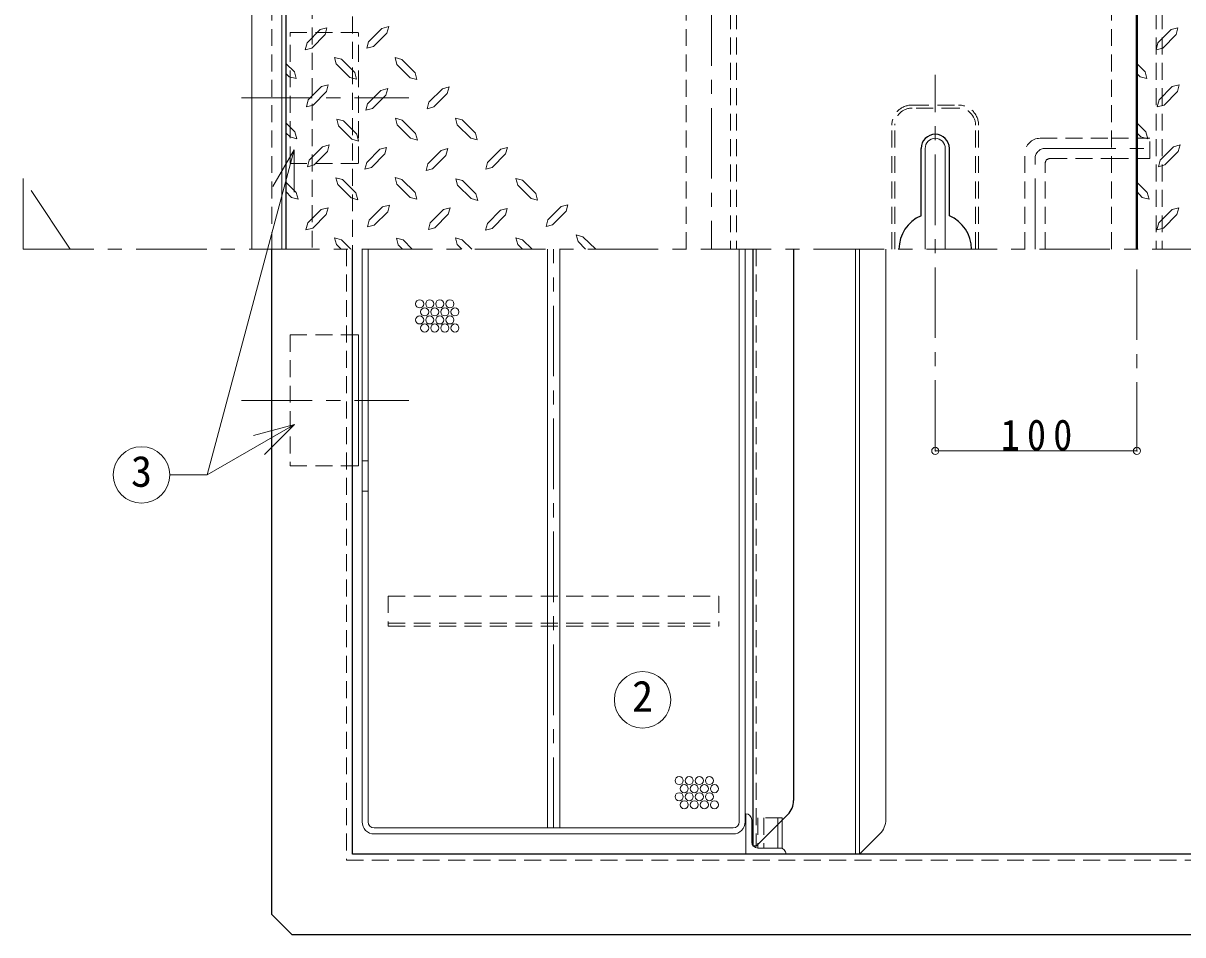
# Model space of a CAD drawing. Units: millimetres at full size, sheet at 1:7; details may follow other scales. Extents: x -1487 to 1348, y -983 to 984.
# Drawn here: x -1068 to -493, y 119 to 571 of the extents above; entities that cross this region are included whole.
import ezdxf
from ezdxf.enums import TextEntityAlignment as Align

# ---------------------------------------------------------------- set-up
doc = ezdxf.new("R2010")
doc.units = ezdxf.units.MM
doc.header["$LTSCALE"] = 7
doc.header["$PDMODE"] = 32
doc.header["$PDSIZE"] = 3.5
doc.linetypes.add('CHAIN1', pattern=[8, 5, -1, 1, -1])
doc.linetypes.add('DASHED1', pattern=[1.8, 1.2, -0.6])
doc.layers.add('0-A', color=4, linetype='Continuous', lineweight=9)
doc.styles.add('ＭＳ ゴシック', font='')
doc.styles.get('ＭＳ ゴシック').set_extended_font_data('MS Gothic')

msp = doc.modelspace()

# ---------------------------------------------------------------- linework, layer by layer
at = {"layer": '0-A', "color": 7, "lineweight": 18}
for p, q in [((-954.857, 808.513), (-954.857, 458.513)), ((-939.857, 793.513), (-939.857, 458.513)), ((-933.8, 507.735), (-976.988, 346.556)), ((-933.8, 507.735), (-944.3, 489.548)), ((-933.8, 507.735), (-933.8, 486.735)), ((-620.857, 458.513), (-620.857, 508.513)), ((-610.857, 458.513), (-610.857, 508.513)), ((-808.107, 171.513), (-808.107, 458.513)), ((-802.107, 458.513), (-802.107, 171.513)), ((-713.107, 174.513), (-713.107, 458.513)), ((-710.107, 174.513), (-710.107, 458.513)), ((-655.357, 158.513), (-655.357, 458.513)), ((-653.357, 458.513), (-653.357, 158.513)), ((-933.674, 371.564), (-976.988, 346.556)), ((-933.674, 371.564), (-953.959, 366.128)), ((-933.674, 371.564), (-948.524, 356.714)), ((-904.857, 351.013), (-901.857, 351.013)), ((-900.107, 353.513), (-897.107, 353.513)), ((-900.107, 174.513), (-900.107, 353.513)), ((-897.107, 174.513), (-897.107, 353.513)), ((-976.988, 346.556), (-995.493, 346.556)), ((-709.857, 178.513), (-709.857, 158.513)), ((-706.857, 164.513), (-706.857, 175.513)), ((-693.859, 173.277), (-693.859, 161.513)), ((-691.702, 161.513), (-691.702, 175.434)), ((-716.107, 171.513), (-894.107, 171.513)), ((-716.107, 168.513), (-894.107, 168.513)), ((-703.857, 163.279), (-703.857, 161.513)), ((-703.857, 161.513), (-691.702, 161.513))]:
    msp.add_line(p, q, dxfattribs=at)
at = {"layer": '0-A', "color": 1, "lineweight": 40}
msp.add_line((-515.857, 458.513), (-515.857, 792.513), dxfattribs=at)
at = {"layer": '0-A', "color": 7, "linetype": 'DASHED1', "lineweight": 18}
for p, q in [((-739.357, 458.513), (-739.357, 752.513)), ((-714.357, 752.513), (-714.357, 458.513)), ((-528.357, 458.513), (-528.357, 752.513)), ((-503.357, 752.513), (-503.357, 458.513)), ((-627.357, 530.013), (-604.357, 530.013)), ((-604.357, 528.513), (-627.357, 528.513)), ((-637.357, 458.513), (-637.357, 520.013)), ((-635.857, 458.513), (-635.857, 520.013)), ((-595.857, 458.513), (-595.857, 520.013)), ((-594.357, 458.513), (-594.357, 520.013)), ((-563.857, 513.513), (-528.357, 513.513)), ((-571.357, 458.513), (-571.357, 506.013)), ((-561.357, 458.513), (-561.357, 501.013)), ((-558.857, 503.513), (-528.357, 503.513)), ((-907.857, 458.513), (-907.857, 155.513)), ((-704.607, 458.513), (-704.607, 162.529)), ((-907.857, 155.513), (298.143, 155.513))]:
    msp.add_line(p, q, dxfattribs=at)
at = {"layer": '0-A', "linetype": 'CHAIN1'}
for p, q in [((-726.857, 752.513), (-726.857, 458.513)), ((-615.857, 358.513), (-615.857, 545.013)), ((-959.857, 533.513), (-876.857, 533.513)), ((-561.357, 508.513), (-509.357, 508.513)), ((-566.357, 458.513), (-566.357, 503.513)), ((-1044.857, 458.513), (-1068.191, 493.513)), ((-1068.191, 493.513), (-1068.191, 458.513)), ((-1068.191, 458.513), (615.143, 458.513)), ((-805.107, 171.513), (-805.107, 458.513)), ((-515.857, 448.513), (-515.857, 358.513)), ((-959.857, 383.513), (-876.857, 383.513))]:
    msp.add_line(p, q, dxfattribs=at)
at = {"layer": '0-A', "linetype": 'DASHED1'}
for p, q in [((-717.357, 752.513), (-717.357, 458.513)), ((-506.357, 752.513), (-506.357, 458.513)), ((-924.857, 631.485), (-924.857, 458.513)), ((-904.857, 624.3), (-904.857, 458.513)), ((-935.857, 501.013), (-935.857, 566.013)), ((-935.857, 566.013), (-901.857, 566.013)), ((-528.357, 513.513), (-509.357, 513.513)), ((-509.357, 503.513), (-509.357, 513.513)), ((-528.357, 503.513), (-509.357, 503.513)), ((-935.857, 416.013), (-904.857, 416.013)), ((-900.107, 338.513), (-897.107, 338.513)), ((-887.107, 286.513), (-887.107, 271.513)), ((-887.107, 286.513), (-723.107, 286.513)), ((-723.107, 286.513), (-723.107, 271.513)), ((-887.107, 273.013), (-723.107, 273.013)), ((-887.107, 271.513), (-723.107, 271.513)), ((-700.857, 176.513), (-700.857, 161.513)), ((-693.859, 176.513), (-693.859, 173.277))]:
    msp.add_line(p, q, dxfattribs=at)
at = {"layer": '0-A', "color": 5, "lineweight": 25}
for p, q in [((-937.857, 637.281), (-937.857, 458.513)), ((-622.857, 475.096), (-622.857, 508.513)), ((-608.857, 475.096), (-608.857, 508.513)), ((-944.857, 128.513), (-944.857, 458.513)), ((-904.857, 158.513), (-904.857, 458.513)), ((-706.107, 162.529), (-706.107, 458.513)), ((-686.107, 458.513), (-686.107, 185.171)), ((-704.607, 162.529), (-689.036, 178.1)), ((-704.607, 162.529), (-706.107, 162.529)), ((295.143, 158.513), (-904.857, 158.513)), ((-934.857, 118.513), (-944.857, 128.513)), ((325.143, 118.513), (-934.857, 118.513))]:
    msp.add_line(p, q, dxfattribs=at)
at = {"layer": '0-A'}
for p, q in [((-920.9, 567.398), (-927.41, 560.783)), ((-918.38, 564.983), (-924.995, 558.263)), ((-920.9, 567.398), (-917.54, 568.238)), ((-918.38, 564.983), (-917.54, 568.238)), ((-890.24, 568.028), (-896.855, 561.413)), ((-887.825, 565.613), (-894.44, 558.998)), ((-890.24, 568.028), (-886.88, 568.973)), ((-887.825, 565.613), (-886.88, 568.973)), ((-498.9, 567.398), (-505.41, 560.783)), ((-496.38, 564.983), (-502.995, 558.263)), ((-498.9, 567.398), (-495.54, 568.238)), ((-496.38, 564.983), (-495.54, 568.238)), ((-928.355, 557.423), (-927.41, 560.783)), ((-924.995, 558.263), (-928.355, 557.423)), ((-506.355, 557.423), (-505.41, 560.783)), ((-502.995, 558.263), (-506.355, 557.423)), ((-913.76, 553.643), (-910.4, 552.803)), ((-912.92, 550.388), (-913.76, 553.643)), ((-903.785, 546.188), (-910.4, 552.803)), ((-883.73, 553.538), (-880.37, 552.593)), ((-882.89, 550.178), (-883.73, 553.538)), ((-873.86, 545.978), (-880.37, 552.593)), ((-933.71, 546.503), (-937.857, 550.651)), ((-933.71, 546.503), (-932.87, 543.143)), ((-906.2, 543.668), (-912.92, 550.388)), ((-876.275, 543.563), (-882.89, 550.178)), ((-511.71, 546.503), (-515.857, 550.651)), ((-511.71, 546.503), (-510.87, 543.143)), ((-936.23, 543.983), (-937.857, 545.611)), ((-936.23, 543.983), (-932.87, 543.143)), ((-906.2, 543.668), (-902.945, 542.828)), ((-903.785, 546.188), (-902.945, 542.828)), ((-876.275, 543.563), (-872.915, 542.618)), ((-873.86, 545.978), (-872.915, 542.618)), ((-514.23, 543.983), (-515.857, 545.611)), ((-514.23, 543.983), (-510.87, 543.143)), ((-920.27, 539.153), (-926.78, 532.538)), ((-917.75, 536.738), (-924.365, 530.018)), ((-920.27, 539.153), (-916.91, 539.993)), ((-917.75, 536.738), (-916.91, 539.993)), ((-890.765, 537.263), (-897.38, 530.648)), ((-890.765, 537.263), (-887.405, 538.208)), ((-888.35, 534.848), (-887.405, 538.208)), ((-860.315, 538.103), (-866.93, 531.488)), ((-860.315, 538.103), (-856.955, 539.048)), ((-857.9, 535.688), (-856.955, 539.048)), ((-498.27, 539.153), (-504.78, 532.538)), ((-495.75, 536.738), (-502.365, 530.018)), ((-498.27, 539.153), (-494.91, 539.993)), ((-495.75, 536.738), (-494.91, 539.993)), ((-927.725, 529.178), (-926.78, 532.538)), ((-924.365, 530.018), (-927.725, 529.178)), ((-888.35, 534.848), (-894.965, 528.233)), ((-505.725, 529.178), (-504.78, 532.538)), ((-502.365, 530.018), (-505.725, 529.178)), ((-883.625, 523.508), (-880.265, 522.563)), ((-882.68, 520.148), (-883.625, 523.508)), ((-853.805, 523.508), (-850.445, 522.668)), ((-852.965, 520.253), (-853.805, 523.508)), ((-933.395, 516.683), (-937.857, 521.146)), ((-912.71, 523.088), (-909.35, 522.143)), ((-911.87, 519.728), (-912.71, 523.088)), ((-905.15, 513.113), (-911.87, 519.728)), ((-902.735, 515.528), (-909.35, 522.143)), ((-876.065, 513.533), (-882.68, 520.148)), ((-873.65, 515.948), (-880.265, 522.563)), ((-846.245, 513.638), (-852.965, 520.253)), ((-843.83, 516.053), (-850.445, 522.668)), ((-511.395, 516.683), (-515.857, 521.146)), ((-935.81, 514.163), (-937.857, 516.211)), ((-935.81, 514.163), (-932.45, 513.323)), ((-933.395, 516.683), (-932.45, 513.323)), ((-905.15, 513.113), (-901.895, 512.168)), ((-902.735, 515.528), (-901.895, 512.168)), ((-876.065, 513.533), (-872.705, 512.588)), ((-873.65, 515.948), (-872.705, 512.588)), ((-846.245, 513.638), (-842.99, 512.693)), ((-843.83, 516.053), (-842.99, 512.693)), ((-513.81, 514.163), (-515.857, 516.211)), ((-513.81, 514.163), (-510.45, 513.323)), ((-511.395, 516.683), (-510.45, 513.323)), ((-919.745, 509.333), (-926.36, 502.718)), ((-917.33, 506.918), (-923.945, 500.303)), ((-919.745, 509.333), (-916.385, 510.278)), ((-917.33, 506.918), (-916.385, 510.278)), ((-891.29, 508.178), (-897.8, 501.563)), ((-891.29, 508.178), (-887.93, 509.018)), ((-888.77, 505.763), (-887.93, 509.018)), ((-860.945, 507.443), (-867.56, 500.828)), ((-860.945, 507.443), (-857.585, 508.388)), ((-858.53, 505.028), (-857.585, 508.388)), ((-831.335, 508.178), (-837.95, 501.563)), ((-831.335, 508.178), (-827.975, 509.018)), ((-828.92, 505.763), (-827.975, 509.018)), ((-497.745, 509.333), (-504.36, 502.718)), ((-495.33, 506.918), (-501.945, 500.303)), ((-497.745, 509.333), (-494.385, 510.278)), ((-495.33, 506.918), (-494.385, 510.278)), ((-927.2, 499.358), (-926.36, 502.718)), ((-898.745, 498.203), (-897.8, 501.563)), ((-888.77, 505.763), (-895.385, 499.043)), ((-868.4, 497.468), (-867.56, 500.828)), ((-858.53, 505.028), (-865.145, 498.413)), ((-838.79, 498.203), (-837.95, 501.563)), ((-828.92, 505.763), (-835.535, 499.043)), ((-505.2, 499.358), (-504.36, 502.718)), ((-923.945, 500.303), (-927.2, 499.358)), ((-895.385, 499.043), (-898.745, 498.203)), ((-865.145, 498.413), (-868.4, 497.468)), ((-835.535, 499.043), (-838.79, 498.203)), ((-501.945, 500.303), (-505.2, 499.358)), ((-932.765, 486.653), (-937.857, 491.746)), ((-913.13, 493.898), (-909.77, 493.058)), ((-912.185, 490.643), (-913.13, 493.898)), ((-905.57, 484.028), (-912.185, 490.643)), ((-903.155, 486.443), (-909.77, 493.058)), ((-883.73, 494.108), (-880.37, 493.163)), ((-882.89, 490.748), (-883.73, 494.108)), ((-876.275, 484.133), (-882.89, 490.748)), ((-873.86, 486.653), (-880.37, 493.163)), ((-853.595, 493.478), (-850.235, 492.638)), ((-852.755, 490.223), (-853.595, 493.478)), ((-846.035, 483.608), (-852.755, 490.223)), ((-843.62, 486.023), (-850.235, 492.638)), ((-816.32, 483.608), (-822.935, 490.328)), ((-813.905, 486.128), (-820.52, 492.743)), ((-510.765, 486.653), (-515.857, 491.746)), ((-935.18, 484.133), (-937.857, 487.193)), ((-935.18, 484.133), (-931.82, 483.293)), ((-932.765, 486.653), (-931.82, 483.293)), ((-905.57, 484.028), (-902.21, 483.083)), ((-903.155, 486.443), (-902.21, 483.083)), ((-876.275, 484.133), (-872.915, 483.293)), ((-873.86, 486.653), (-872.915, 483.293)), ((-846.035, 483.608), (-842.78, 482.663)), ((-843.62, 486.023), (-842.78, 482.663)), ((-816.32, 483.608), (-813.065, 482.768)), ((-813.905, 486.128), (-813.065, 482.768)), ((-513.18, 484.133), (-515.857, 487.193)), ((-513.18, 484.133), (-509.82, 483.293)), ((-510.765, 486.653), (-509.82, 483.293)), ((-920.375, 478.148), (-926.99, 471.533)), ((-920.375, 478.148), (-917.015, 478.988)), ((-917.96, 475.733), (-917.015, 478.988)), ((-889.925, 479.513), (-896.54, 472.898)), ((-889.925, 479.513), (-886.565, 480.353)), ((-887.405, 477.098), (-886.565, 480.353)), ((-859.79, 478.253), (-866.405, 471.638)), ((-859.79, 478.253), (-856.43, 479.093)), ((-857.375, 475.838), (-856.43, 479.093)), ((-831.44, 477.938), (-837.95, 471.323)), ((-831.44, 477.938), (-828.08, 478.778)), ((-828.92, 475.523), (-828.08, 478.778)), ((-801.41, 479.723), (-808.025, 473.108)), ((-801.41, 479.723), (-798.05, 480.563)), ((-798.89, 477.308), (-798.05, 480.563)), ((-498.375, 478.148), (-504.99, 471.533)), ((-498.375, 478.148), (-495.015, 478.988)), ((-495.96, 475.733), (-495.015, 478.988)), ((-917.96, 475.733), (-924.575, 469.013)), ((-897.38, 469.538), (-896.54, 472.898)), ((-887.405, 477.098), (-894.125, 470.378)), ((-857.375, 475.838), (-863.99, 469.118)), ((-808.865, 469.748), (-808.025, 473.108)), ((-798.89, 477.308), (-805.61, 470.588)), ((-495.96, 475.733), (-502.575, 469.013)), ((-927.935, 468.173), (-926.99, 471.533)), ((-924.575, 469.013), (-927.935, 468.173)), ((-894.125, 470.378), (-897.38, 469.538)), ((-805.61, 470.588), (-808.865, 469.748)), ((-505.935, 468.173), (-504.99, 471.533)), ((-502.575, 469.013), (-505.935, 468.173)), ((-913.76, 464.183), (-910.4, 463.238)), ((-912.815, 460.823), (-913.76, 464.183)), ((-910.505, 458.513), (-912.815, 460.823)), ((-905.675, 458.513), (-910.4, 463.238)), ((-883.1, 463.973), (-879.74, 463.133)), ((-882.26, 460.718), (-883.1, 463.973)), ((-880.055, 458.513), (-882.26, 460.718)), ((-875.298, 458.513), (-879.74, 463.133)), ((-853.805, 464.183), (-850.445, 463.238)), ((-852.965, 460.823), (-853.805, 464.183)), ((-850.655, 458.513), (-852.965, 460.823)), ((-845.72, 458.513), (-850.445, 463.238)), ((-815.795, 458.513), (-820.52, 463.238)), ((-789.23, 458.513), (-793.01, 462.293)), ((-784.249, 458.513), (-790.595, 464.708)), ((-900.107, 458.513), (-900.107, 353.513)), ((-897.107, 458.513), (-897.107, 353.513)), ((-640.357, 175.655), (-640.357, 458.513)), ((-615.857, 358.513), (-515.857, 358.513)), ((-653.357, 158.513), (-643.286, 168.584))]:
    msp.add_line(p, q, dxfattribs=at)
at = {"layer": '0-A', "linetype": 'DASHED1'}
for points in [[(-944.857, 458.513), (-944.857, 788.513), (-934.857, 798.513)], [(-935.857, 501.013), (-901.857, 501.013), (-901.857, 566.013)], [(-935.857, 416.013), (-935.857, 351.013), (-904.857, 351.013)], [(-691.702, 175.434), (-691.702, 176.513), (-703.857, 176.513), (-703.857, 163.279)]]:
    msp.add_lwpolyline(points, dxfattribs=at)
at = {"layer": '0-A'}
for points in [[(-894.44, 558.998), (-897.8, 558.158), (-896.855, 561.413)], [(-857.9, 535.688), (-864.515, 529.073), (-867.77, 528.128), (-866.93, 531.488)], [(-894.965, 528.233), (-898.325, 527.393), (-897.38, 530.648)], [(-822.935, 490.328), (-823.88, 493.583), (-820.52, 492.743)], [(-863.99, 469.118), (-867.245, 468.278), (-866.405, 471.638)], [(-828.92, 475.523), (-835.535, 468.803), (-838.895, 467.963), (-837.95, 471.323)], [(-820.625, 458.513), (-822.935, 460.823), (-823.88, 464.078), (-820.52, 463.238)], [(-793.01, 462.293), (-793.955, 465.653), (-790.595, 464.708)]]:
    msp.add_lwpolyline(points, dxfattribs=at)
at = {"layer": '0-A', "color": 7, "lineweight": 18}
msp.add_lwpolyline([(-904.857, 416.013), (-901.857, 416.013), (-901.857, 351.013)], dxfattribs=at)
at = {"layer": '0-A'}
for centre in [(-871.571, 431.425), (-866.571, 431.425), (-861.571, 431.425), (-856.571, 431.425), (-869.071, 427.425), (-864.071, 427.425), (-859.071, 427.425), (-854.071, 427.425), (-871.571, 423.425), (-869.071, 419.425), (-866.571, 423.425), (-864.071, 419.425), (-861.571, 423.425), (-859.071, 419.425), (-856.571, 423.425), (-854.071, 419.425), (-742.865, 194.983), (-737.865, 194.983), (-732.865, 194.983), (-727.865, 194.983), (-740.365, 190.983), (-735.365, 190.983), (-730.365, 190.983), (-725.365, 190.983), (-742.865, 186.983), (-740.365, 182.983), (-737.865, 186.983), (-735.365, 182.983), (-732.865, 186.983), (-730.365, 182.983), (-727.865, 186.983), (-725.365, 182.983)]:
    msp.add_circle(centre, 2, dxfattribs=at)
at = {"layer": '0-A', "color": 7, "lineweight": 18}
for centre in [(-1009.493, 346.556), (-760.977, 235.066)]:
    msp.add_circle(centre, 14, dxfattribs=at)
at = {"layer": '0-A', "color": 7, "linetype": 'DASHED1', "lineweight": 18}
for centre, radius, start, end in [((-627.357, 520.013), 10, 90, 180), ((-604.357, 520.013), 10, 0, 90), ((-627.357, 520.013), 8.5, 90, 180), ((-604.357, 520.013), 8.5, 0, 90), ((-563.857, 506.013), 7.5, 90, 180), ((-558.857, 501.013), 2.5, 90, 180)]:
    msp.add_arc(centre, radius, start, end, dxfattribs=at)
at = {"layer": '0-A', "color": 5, "lineweight": 25}
for centre, radius, start, end in [((-615.857, 508.513), 7, 0, 180), ((-615.857, 458.513), 18, 112.88538, 180), ((-615.857, 458.513), 18, 0, 67.11462), ((-696.107, 185.171), 10, 315, 360)]:
    msp.add_arc(centre, radius, start, end, dxfattribs=at)
at = {"layer": '0-A', "color": 7, "lineweight": 18}
for centre, radius, start, end in [((-615.857, 508.513), 5, 0, 180), ((-709.857, 175.513), 3, 0, 90), ((-894.107, 174.513), 6, 180, 270), ((-894.107, 174.513), 3, 180, 270), ((-716.107, 174.513), 6, 270, 0), ((-716.107, 174.513), 3, 270, 0), ((-703.857, 164.513), 3, 180, 270), ((-692.857, 158.513), 3, 0, 90)]:
    msp.add_arc(centre, radius, start, end, dxfattribs=at)
at = {"layer": '0-A', "linetype": 'CHAIN1'}
msp.add_arc((-561.357, 503.513), 5, 90, 180, dxfattribs=at)
at = {"layer": '0-A'}
msp.add_arc((-650.357, 175.655), 10, 315, 360, dxfattribs=at)
for p in [(-615.857, 358.513), (-515.857, 358.513)]:
    msp.add_point(p, dxfattribs=at)

# ---------------------------------------------------------------- texts
at = {"layer": '0-A', "color": 7, "style": 'ＭＳ ゴシック'}
for s, p in [('3', (-1014.743, 336.056)), ('2', (-766.227, 224.566))]:
    msp.add_text(s, height=15.4, dxfattribs=at).set_placement(p, align=Align.BOTTOM_LEFT)
at = {"layer": '0-A', "color": 7, "insert": (-583.357, 358.513), "char_height": 15.4, "attachment_point": 7, "style": 'ＭＳ ゴシック'}
msp.add_mtext('\\T1.38;\\W0.9;100', dxfattribs=at)

doc.saveas('drawing.dxf')
